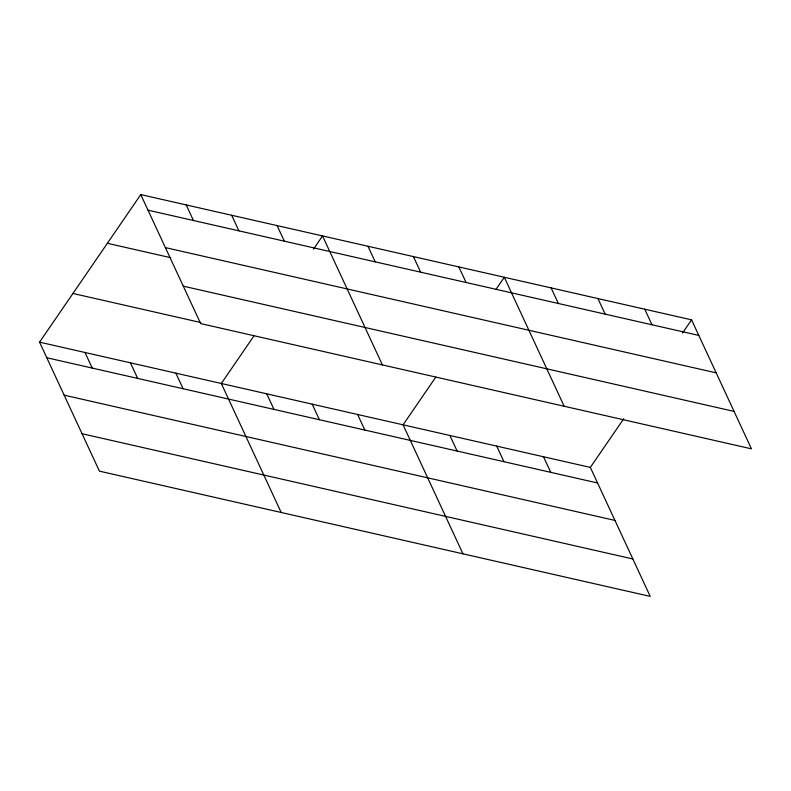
<?xml version="1.0" encoding="UTF-8"?>
<svg xmlns="http://www.w3.org/2000/svg" width="791" height="791" viewBox="0 0 791 791"><rect width="100%" height="100%" fill="white"/><g stroke="black" fill="none" stroke-linecap="round" stroke-linejoin="round"><path stroke-width="1.19" d="M39.55 342.157L590.343 467.412L650.222 596.404L99.429 471.149L39.55 342.157L140.778 194.596L691.571 319.851L751.45 448.843L200.657 323.588L140.778 194.596M254.02 335.809L221.312 383.497L281.191 512.489M313.493 249.116L322.54 235.936L382.419 364.928M435.782 377.139L403.074 424.826L462.953 553.819M495.957 289.437L504.302 277.265L564.181 406.258M590.343 467.412L623.753 418.716M682.524 333.031L691.571 319.851M148.016 210.179L698.809 335.424M165.388 247.603L716.181 372.858M107.378 243.292L170.747 257.708M183.285 286.164L734.078 411.409M72.96 293.471L200.904 322.56M46.778 357.74L597.581 482.985M64.15 395.164L614.953 520.419M82.056 433.725L632.849 558.97M644.754 309.202L651.992 324.785M597.937 298.553L605.174 314.136M551.119 287.904L558.357 303.487M458.859 266.933L466.097 282.506M543.526 456.763L550.763 472.346M413.426 256.6L420.654 272.173M496.708 446.114L503.946 461.697M367.983 246.268L375.211 261.841M449.891 435.475L457.129 451.048M277.097 225.603L284.335 241.176M357.631 414.494L364.869 430.077M231.664 215.261L238.892 230.843M312.198 404.161L319.426 419.734M186.221 204.928L193.449 220.511M266.755 393.829L273.983 409.402M175.869 373.164L183.107 388.737M130.436 362.832L137.664 378.405M84.993 352.499L92.221 368.072"/></g></svg>
